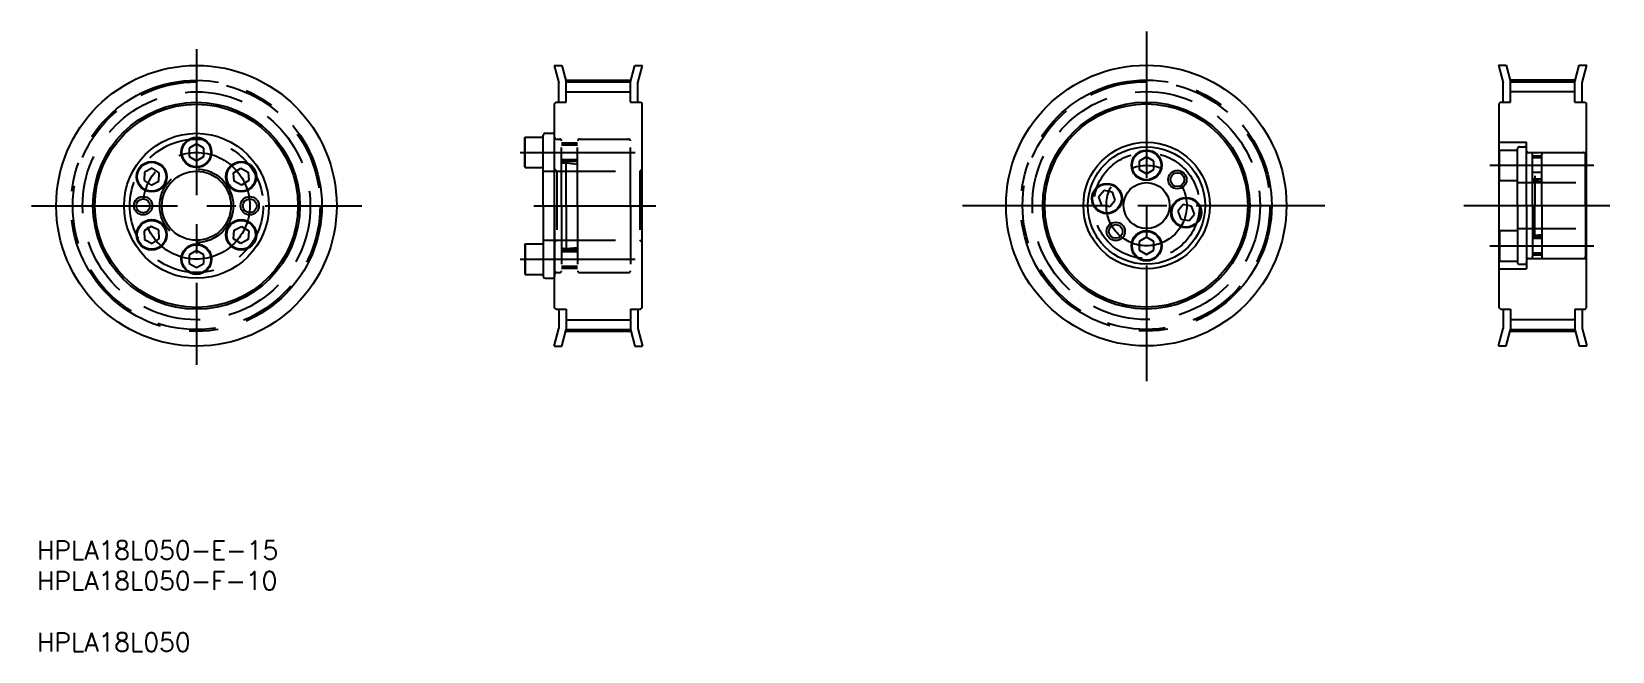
# Model space of a CAD drawing. Extents: x 14 to 358, y 5 to 140.
import ezdxf

# ---------------------------------------------------------------- set-up
doc = ezdxf.new("R2010")
doc.units = 0
doc.linetypes.add('CENTER', pattern=[50.8, 31.75, -6.35, 6.35, -6.35])
doc.linetypes.add('DASHED', pattern=[19.05, 12.7, -6.35])
doc.layers.get('0').update_dxf_attribs({"linetype": 'CONTINUOUS'})
doc.layers.add('CENTER', color=1, linetype='CENTER')
doc.styles.add('MISUMI', font='txt.shx')

# ---------------------------------------------------------------- blocks, each defined once
blk = doc.blocks.new('*U5')
at = {"color": 7, "linetype": 'CONTINUOUS', "style": 'MISUMI'}
for s, p in [('HPLA18L050-E-15', (15.05, 25.31)), ('HPLA18L050-F-10', (15.05, 18.65)), ('HPLA18L050', (15.05, 5.31))]:
    blk.add_text(s, height=4, dxfattribs=at).set_placement(p)

msp = doc.modelspace()

# ---------------------------------------------------------------- linework, layer by layer
at = {"color": 7, "linetype": 'CONTINUOUS'}
for p, q in [((127.52, 132.64), (128.54, 128.84)), ((127.52, 132.64), (129.18, 132.64)), ((129.18, 132.64), (130.14, 129.05)), ((144.14, 129.05), (145.1, 132.64)), ((145.1, 132.64), (146.76, 132.64)), ((145.74, 128.84), (146.76, 132.64)), ((332.91, 132.69), (333.93, 128.89)), ((332.91, 132.69), (334.56, 132.69)), ((334.56, 132.69), (335.53, 129.1)), ((349.53, 129.1), (350.49, 132.69)), ((350.49, 132.69), (352.15, 132.69)), ((351.13, 128.89), (352.15, 132.69)), ((128.54, 124.64), (128.54, 128.84)), ((130.14, 124.64), (130.14, 129.05)), ((130.14, 129.05), (144.14, 129.05)), ((144.14, 124.64), (144.14, 129.05)), ((145.74, 124.64), (145.74, 128.84)), ((333.93, 124.69), (333.93, 128.89)), ((335.53, 124.69), (335.53, 129.1)), ((335.53, 129.1), (349.53, 129.1)), ((349.53, 124.69), (349.53, 129.1)), ((351.13, 124.69), (351.13, 128.89)), ((127.94, 124.64), (127.64, 124.34)), ((127.64, 79.94), (127.64, 124.34)), ((127.94, 124.64), (130.14, 124.64)), ((144.14, 124.64), (146.34, 124.64)), ((146.34, 124.64), (146.64, 124.34)), ((146.64, 79.94), (146.64, 124.34)), ((333.33, 124.69), (333.03, 124.39)), ((333.03, 79.99), (333.03, 124.39)), ((333.33, 124.69), (335.53, 124.69)), ((349.53, 124.69), (351.73, 124.69)), ((351.73, 124.69), (352.03, 124.39)), ((352.03, 79.99), (352.03, 124.39)), ((121.14, 116.88), (121.23, 117.04)), ((121.23, 110.44), (121.23, 117.04)), ((121.23, 117.04), (125.14, 117.04)), ((125.14, 102.14), (125.14, 117.49)), ((125.14, 110.44), (125.14, 117.04)), ((125.54, 117.89), (127.24, 117.89)), ((127.64, 102.14), (127.64, 117.49)), ((49.73, 115.59), (48.13, 114.67)), ((48.13, 114.67), (48.13, 112.82)), ((51.33, 114.67), (49.73, 115.59)), ((50.53, 115.13), (50.53, 115.13)), ((50.93, 114.9), (50.93, 114.9)), ((51.33, 112.82), (51.33, 114.67)), ((121.14, 110.61), (121.14, 116.88)), ((125.14, 111.74), (125.14, 115.74)), ((40.1, 110.31), (38.45, 109.47)), ((41.65, 109.3), (40.1, 110.31)), ((48.13, 112.82), (49.73, 111.9)), ((49.73, 111.9), (51.33, 112.82)), ((57.81, 109.3), (59.36, 110.31)), ((59.36, 110.31), (61.01, 109.47)), ((121.14, 110.61), (121.23, 110.44)), ((121.23, 110.44), (125.14, 110.44)), ((256.37, 112.79), (254.77, 111.86)), ((254.77, 111.86), (254.77, 110.02)), ((254.77, 110.02), (256.37, 109.09)), ((257.97, 111.86), (256.37, 112.79)), ((256.37, 109.09), (257.97, 110.02)), ((257.97, 110.02), (257.97, 111.86)), ((38.45, 109.47), (38.35, 107.62)), ((38.35, 107.62), (39.9, 106.62)), ((39.9, 106.62), (41.55, 107.46)), ((41.55, 107.46), (41.65, 109.3)), ((57.91, 107.46), (57.81, 109.3)), ((59.55, 106.62), (57.91, 107.46)), ((61.1, 107.62), (59.55, 106.62)), ((61.01, 109.47), (61.1, 107.62)), ((247.12, 105.45), (245.93, 104.03)), ((245.93, 104.03), (246.57, 102.3)), ((248.94, 105.13), (247.12, 105.45)), ((248.38, 101.97), (249.57, 103.39)), ((249.57, 103.39), (248.94, 105.13)), ((125.14, 102.14), (125.14, 86.79)), ((127.64, 102.14), (127.64, 86.79)), ((246.57, 102.3), (248.38, 101.97)), ((264.36, 102.41), (263.17, 100.99)), ((263.17, 100.99), (263.8, 99.26)), ((266.17, 102.09), (264.36, 102.41)), ((265.62, 98.94), (266.81, 100.35)), ((266.81, 100.35), (266.17, 102.09)), ((39.9, 97.67), (38.35, 96.67)), ((38.35, 96.67), (38.45, 94.82)), ((41.55, 96.83), (39.9, 97.67)), ((41.65, 94.99), (41.55, 96.83)), ((57.81, 94.99), (57.91, 96.83)), ((57.91, 96.83), (59.55, 97.67)), ((59.55, 97.67), (61.1, 96.67)), ((61.1, 96.67), (61.01, 94.82)), ((263.8, 99.26), (265.62, 98.94)), ((38.45, 94.82), (40.1, 93.98)), ((40.1, 93.98), (41.65, 94.99)), ((59.36, 93.98), (57.81, 94.99)), ((61.01, 94.82), (59.36, 93.98)), ((121.14, 93.68), (121.23, 93.84)), ((121.14, 93.68), (121.14, 87.41)), ((121.23, 93.84), (125.14, 93.84)), ((121.23, 93.84), (121.23, 87.24)), ((125.14, 93.84), (125.14, 87.24)), ((256.37, 95.29), (254.77, 94.36)), ((254.77, 94.36), (254.77, 92.52)), ((257.97, 94.36), (256.37, 95.29)), ((257.97, 92.52), (257.97, 94.36)), ((49.73, 92.39), (48.13, 91.47)), ((48.13, 91.47), (48.13, 89.62)), ((48.13, 89.62), (49.73, 88.7)), ((51.33, 91.47), (49.73, 92.39)), ((49.73, 88.7), (51.33, 89.62)), ((51.33, 89.62), (51.33, 91.47)), ((125.14, 92.54), (125.14, 88.54)), ((254.77, 92.52), (256.37, 91.59)), ((256.37, 91.59), (257.97, 92.52)), ((121.14, 87.41), (121.23, 87.24)), ((121.23, 87.24), (125.14, 87.24)), ((125.54, 86.39), (127.24, 86.39)), ((127.94, 79.64), (127.64, 79.94)), ((127.94, 79.64), (130.14, 79.64)), ((128.54, 79.64), (128.54, 75.45)), ((130.14, 79.64), (130.14, 75.24)), ((144.14, 79.64), (146.34, 79.64)), ((144.14, 79.64), (144.14, 75.24)), ((145.74, 79.64), (145.74, 75.45)), ((146.34, 79.64), (146.64, 79.94)), ((333.33, 79.69), (333.03, 79.99)), ((333.33, 79.69), (335.53, 79.69)), ((333.93, 79.69), (333.93, 75.5)), ((335.53, 79.69), (335.53, 75.29)), ((349.53, 79.69), (351.73, 79.69)), ((349.53, 79.69), (349.53, 75.29)), ((351.13, 79.69), (351.13, 75.5)), ((351.73, 79.69), (352.03, 79.99)), ((127.52, 71.64), (128.54, 75.45)), ((129.18, 71.64), (130.14, 75.24)), ((130.14, 75.24), (144.14, 75.24)), ((144.14, 75.24), (145.1, 71.64)), ((145.74, 75.45), (146.76, 71.64)), ((332.91, 71.69), (333.93, 75.5)), ((334.56, 71.69), (335.53, 75.29)), ((335.53, 75.29), (349.53, 75.29)), ((349.53, 75.29), (350.49, 71.69)), ((351.13, 75.5), (352.15, 71.69)), ((127.52, 71.64), (129.18, 71.64)), ((145.1, 71.64), (146.76, 71.64)), ((332.91, 71.69), (334.56, 71.69)), ((350.49, 71.69), (352.15, 71.69))]:
    msp.add_line(p, q, dxfattribs=at)
at = {"color": 3, "linetype": 'CONTINUOUS'}
for p, q in [((130.14, 126.92), (144.14, 126.92)), ((335.53, 126.97), (349.53, 126.97)), ((130.14, 77.37), (144.14, 77.37)), ((335.53, 77.42), (349.53, 77.42))]:
    msp.add_line(p, q, dxfattribs=at)
at = {"color": 3, "linetype": 'DASHED'}
for p, q in [((128.05, 116.64), (128.74, 116.64)), ((129.14, 102.14), (129.14, 116.24)), ((132.64, 115.74), (129.14, 115.74)), ((132.64, 115.34), (129.14, 115.34)), ((132.64, 102.14), (132.64, 116.24)), ((133.04, 116.64), (143.74, 116.64)), ((144.14, 102.14), (144.14, 116.24)), ((333.03, 115.94), (339.03, 115.94)), ((333.03, 114.08), (333.12, 114.24)), ((333.03, 107.8), (333.03, 114.08)), ((333.12, 107.64), (333.12, 114.24)), ((333.12, 114.24), (337.03, 114.24)), ((337.03, 102.19), (337.03, 114.54)), ((337.03, 107.64), (337.03, 114.24)), ((337.43, 114.94), (338.63, 114.94)), ((339.03, 113.69), (339.03, 115.94)), ((339.03, 102.19), (339.03, 114.54)), ((339.03, 113.69), (352.03, 113.69)), ((339.44, 113.69), (339.93, 113.69)), ((342.73, 113.69), (351.43, 113.69)), ((127.64, 110.14), (128.14, 109.64)), ((132.64, 112.14), (129.14, 112.14)), ((132.64, 111.74), (129.15, 111.74)), ((129.55, 111.44), (130.14, 111.44)), ((130.14, 111.44), (132.64, 111.19)), ((130.14, 102.14), (130.14, 111.44)), ((146.64, 110.14), (146.14, 109.64)), ((337.03, 108.94), (337.03, 112.94)), ((340.33, 102.19), (340.33, 113.29)), ((342.33, 112.94), (340.33, 112.94)), ((342.33, 112.54), (340.33, 112.54)), ((342.33, 102.19), (342.33, 113.29)), ((351.83, 102.19), (351.83, 113.29)), ((125.14, 109.64), (144.14, 109.64)), ((128.14, 109.64), (128.14, 94.64)), ((128.14, 109.64), (146.14, 109.64)), ((146.14, 109.64), (146.14, 94.64)), ((333.12, 107.64), (337.03, 107.64)), ((337.03, 107.37), (337.03, 107.37)), ((337.03, 107.19), (351.83, 107.19)), ((342.33, 109.34), (340.33, 109.34)), ((342.33, 107.94), (340.33, 107.94)), ((340.33, 107.64), (340.83, 107.64)), ((340.83, 108.64), (340.83, 102.19)), ((340.83, 107.64), (342.33, 107.49)), ((337.03, 105.28), (337.03, 105.28)), ((129.14, 102.14), (129.14, 88.04)), ((130.14, 102.14), (130.14, 92.84)), ((132.64, 102.14), (132.64, 88.04)), ((144.14, 102.14), (144.14, 88.04)), ((337.03, 102.19), (337.03, 89.84)), ((339.03, 102.19), (339.03, 89.84)), ((340.33, 102.19), (340.33, 91.09)), ((340.83, 95.74), (340.83, 102.19)), ((342.33, 102.19), (342.33, 91.09)), ((351.83, 102.19), (351.83, 91.09)), ((333.03, 96.58), (333.03, 90.3)), ((333.12, 96.74), (337.03, 96.74)), ((333.12, 96.74), (333.12, 90.14)), ((337.03, 97.19), (351.83, 97.19)), ((337.03, 96.74), (337.03, 90.14)), ((125.14, 94.64), (144.14, 94.64)), ((127.64, 94.14), (128.14, 94.64)), ((128.14, 94.64), (146.14, 94.64)), ((129.55, 92.84), (130.14, 92.84)), ((130.14, 92.84), (132.64, 93.09)), ((146.64, 94.14), (146.14, 94.64)), ((337.03, 95.44), (337.03, 91.44)), ((340.33, 95.74), (340.83, 95.74)), ((342.33, 95.44), (340.33, 95.44)), ((342.33, 95.04), (340.33, 95.04)), ((340.83, 95.74), (342.33, 95.89)), ((132.64, 92.14), (129.14, 92.14)), ((132.64, 92.54), (129.15, 92.54)), ((333.03, 90.3), (333.12, 90.14)), ((333.12, 90.14), (337.03, 90.14)), ((337.43, 89.44), (338.63, 89.44)), ((339.03, 90.69), (339.03, 88.44)), ((339.03, 90.69), (352.03, 90.69)), ((339.44, 90.69), (339.93, 90.69)), ((342.33, 91.84), (340.33, 91.84)), ((342.33, 91.44), (340.33, 91.44)), ((342.73, 90.69), (351.43, 90.69)), ((128.05, 87.64), (128.74, 87.64)), ((132.64, 88.94), (129.14, 88.94)), ((132.64, 88.54), (129.14, 88.54)), ((133.04, 87.64), (143.74, 87.64)), ((333.03, 88.44), (339.03, 88.44))]:
    msp.add_line(p, q, dxfattribs=at)
at = {"color": 7, "linetype": 'CONTINUOUS'}
for centre, radius in [((49.73, 102.14), 30.5), ((256.3, 102.19), 30.5), ((49.73, 102.14), 22.5), ((49.73, 102.14), 22.08), ((256.3, 102.19), 22.5), ((256.3, 102.19), 22.08), ((49.73, 102.14), 15.75), ((49.73, 113.74), 3.3), ((49.73, 113.74), 3.14), ((256.37, 102.19), 13.75), ((256.37, 102.19), 12.75), ((256.37, 110.94), 3.3), ((256.37, 110.94), 3.14), ((40, 108.46), 3.3), ((40, 108.46), 3.14), ((59.46, 108.46), 3.3), ((59.46, 108.46), 3.14), ((49.73, 102.14), 7.5), ((247.75, 103.71), 3.3), ((247.75, 103.71), 3.14), ((256.37, 102.19), 5), ((263.07, 107.82), 2), ((263.07, 107.82), 1.5), ((38.13, 102.14), 1.5), ((61.33, 102.14), 1.5), ((264.99, 100.67), 3.3), ((264.99, 100.67), 3.14), ((40, 95.83), 3.3), ((40, 95.83), 3.14), ((59.46, 95.83), 3.3), ((59.46, 95.83), 3.14), ((249.67, 96.57), 2), ((249.67, 96.57), 1.5), ((256.37, 93.44), 3.3), ((256.37, 93.44), 3.14), ((49.73, 90.54), 3.3), ((49.73, 90.54), 3.14)]:
    msp.add_circle(centre, radius, dxfattribs=at)
at = {"color": 3, "linetype": 'DASHED'}
for centre, radius in [((49.73, 102.14), 26.9), ((256.3, 102.19), 26.9), ((49.73, 102.14), 24.77), ((256.3, 102.19), 24.77), ((49.73, 102.14), 14.5), ((256.37, 102.19), 11.5), ((49.73, 102.14), 8)]:
    msp.add_circle(centre, radius, dxfattribs=at)
at = {"color": 3}
for centre in [(38.13, 102.14), (61.33, 102.14)]:
    msp.add_circle(centre, 2, dxfattribs=at)
at = {"color": 7, "linetype": 'CONTINUOUS'}
for centre, start, end in [((125.54, 117.49), 90, 180), ((127.24, 117.49), 0, 90), ((125.54, 86.79), 180, 270), ((127.24, 86.79), 270, 0)]:
    msp.add_arc(centre, 0.4, start, end, dxfattribs=at)
at = {"color": 3, "linetype": 'DASHED'}
for centre, radius, start, end in [((128.05, 117.05), 0.41, 180, 270), ((128.74, 116.24), 0.4, 0, 90), ((133.04, 116.24), 0.4, 90, 180), ((143.74, 116.24), 0.4, 0, 90), ((337.43, 114.54), 0.4, 90, 180), ((338.63, 114.54), 0.4, 0, 90), ((339.44, 114.1), 0.41, 180, 270), ((339.93, 113.29), 0.4, 0, 90), ((342.73, 113.29), 0.4, 90, 180), ((351.43, 113.29), 0.4, 0, 90), ((129.55, 111.85), 0.41, 180, 270), ((129.55, 92.43), 0.41, 90, 180), ((337.43, 89.84), 0.4, 180, 270), ((338.63, 89.84), 0.4, 270, 0), ((339.44, 90.28), 0.41, 90, 180), ((339.93, 91.09), 0.4, 270, 0), ((342.73, 91.09), 0.4, 180, 270), ((351.43, 91.09), 0.4, 270, 0), ((128.05, 87.23), 0.41, 90, 180), ((128.74, 88.04), 0.4, 270, 0), ((133.04, 88.04), 0.4, 180, 270), ((143.74, 88.04), 0.4, 270, 0)]:
    msp.add_arc(centre, radius, start, end, dxfattribs=at)
at = {"layer": 'CENTER', "color": 1, "linetype": 'CENTER'}
for p, q in [((256.37, 139.98), (256.37, 64.06)), ((49.73, 136.21), (49.73, 67.58)), ((130.04, 129.43), (144.24, 129.43)), ((335.43, 129.48), (349.63, 129.48)), ((120.14, 113.74), (145.14, 113.74)), ((331.03, 110.94), (353.63, 110.94)), ((13.88, 102.14), (85.72, 102.14)), ((123.14, 102.14), (146.14, 102.14)), ((124.64, 102.14), (149.64, 102.14)), ((216.34, 102.19), (295.14, 102.19)), ((325.37, 102.19), (357.68, 102.19)), ((331.03, 93.44), (353.63, 93.44)), ((120.14, 90.54), (145.14, 90.54)), ((130.04, 74.86), (144.24, 74.86)), ((335.43, 74.91), (349.63, 74.91))]:
    msp.add_line(p, q, dxfattribs=at)
for centre, radius in [((49.73, 102.14), 27.28), ((256.3, 102.19), 27.28), ((49.73, 102.14), 11.6), ((256.37, 102.19), 8.75)]:
    msp.add_circle(centre, radius, dxfattribs=at)

# ---------------------------------------------------------------- block references
at = {"color": 7, "linetype": 'CONTINUOUS'}
msp.add_blockref('*U5', (0, 0), dxfattribs=at)

doc.saveas('drawing.dxf')
